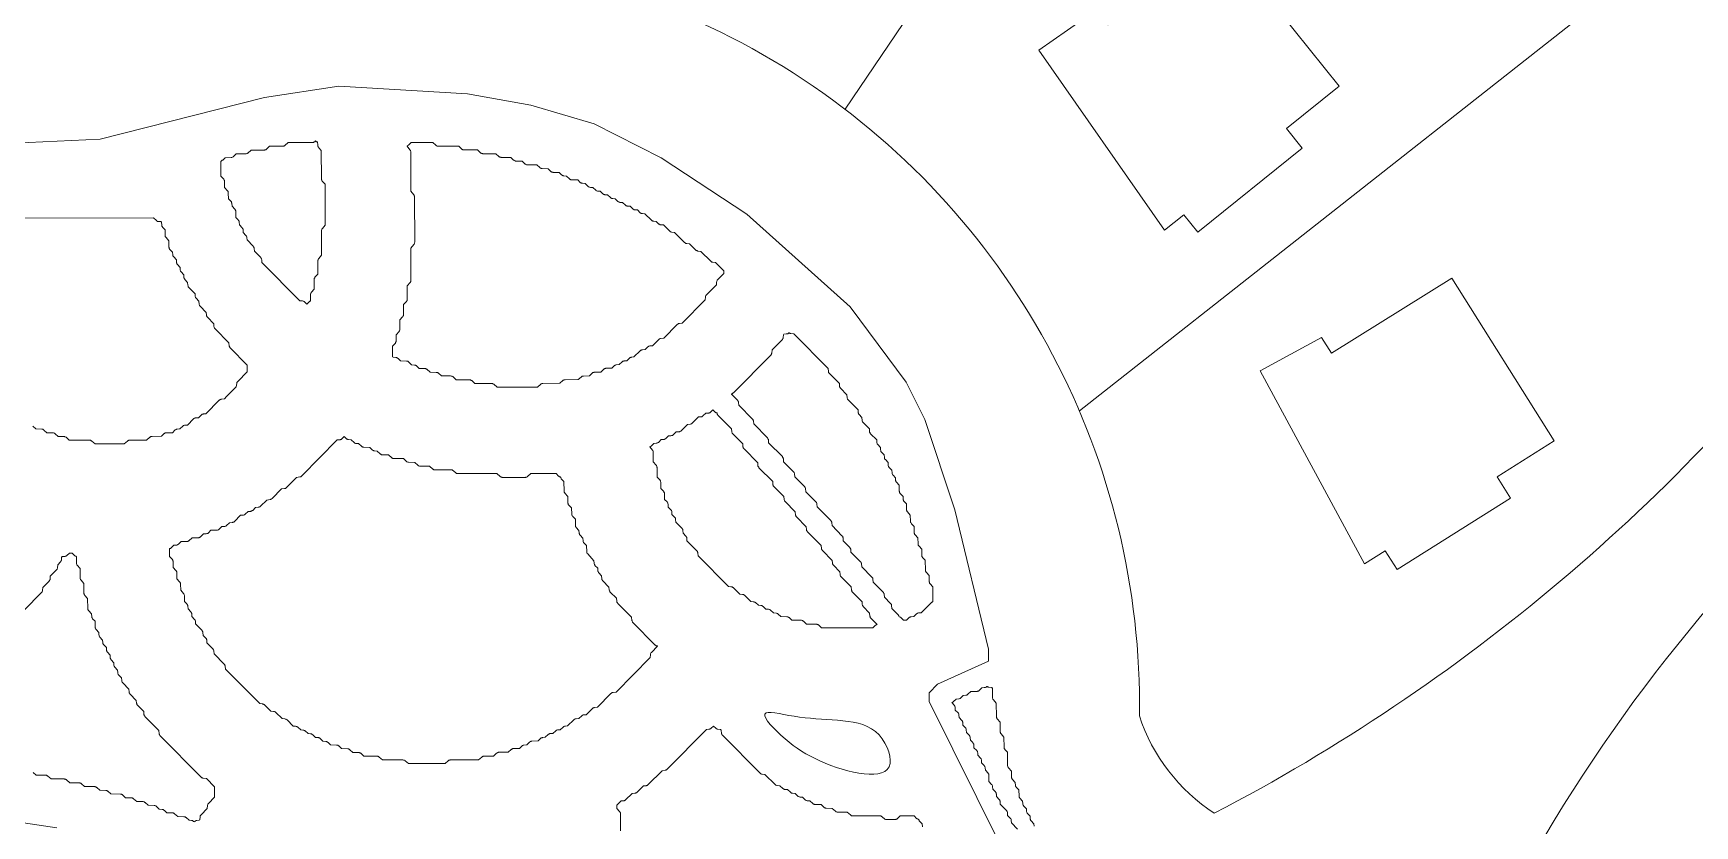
# Model space of a CAD drawing. Header units: inches. Extents: x 36 to 190, y -75 to 56.
# Drawn here: x 49.76 to 61.61, y -51.74 to -46.09 of the extents above; entities that cross this region are included whole.
import ezdxf

# ---------------------------------------------------------------- set-up
doc = ezdxf.new("R2010")
doc.units = ezdxf.units.IN
for name, color, linetype, lineweight in [('01_ORIGINAL_CAD', 7, 'Continuous', 20), ('02_APPROVED_PDF_OUTLINES', 7, 'Continuous', 15), ('04_APPROVED_PERIMETER', 7, 'Continuous', 15)]:
    doc.layers.add(name, color=color, linetype=linetype, lineweight=lineweight)

# ---------------------------------------------------------------- blocks, each defined once
blk = doc.blocks.new('07_SCALES')
at = {"layer": '01_ORIGINAL_CAD'}
for points in [[(55.552, 45.371), (58.647, 49.945)], [(62.206, 47.145), (57.223, 43.22)]]:
    blk.add_lwpolyline(points, dxfattribs=at)
for points in [[(57.426, 45.973), (58.218, 46.601), (59.075, 45.534), (58.699, 45.232), (58.811, 45.092), (58.066, 44.493), (57.966, 44.618), (57.83, 44.508), (56.934, 45.791), (57.343, 46.076)], [(59.019, 43.63), (59.878, 44.165), (60.608, 43.006), (60.2, 42.749), (60.296, 42.598), (59.487, 42.088), (59.402, 42.222), (59.254, 42.129), (58.511, 43.505), (58.949, 43.742)]]:
    blk.add_lwpolyline(points, close=True, dxfattribs=at)
for points in [[(50.14, 46.014, -0.546754), (57.65, 41.045, 0.171391), (58.184, 40.351, 0.171391)], [(60.29, 39.74, -0.089338), (62.813, 42.944, -0.322066), (66.051, 42.944, -0.030946), (69.111, 38.833, -0.044664), (70.78, 33.554, -0.301674), (68.967, 31.144, -0.082145), (65.591, 31.078)]]:
    blk.add_lwpolyline(points, format="xyb", dxfattribs=at)
blk.add_arc((51.961, 52.291), 13.465, 297.5281, 322.8549, dxfattribs=at)
at = {"layer": '02_APPROVED_PDF_OUTLINES'}
for points in [[(51.102, 45.001), (51.103, 45.001), (51.107, 45.002), (51.109, 45.004), (51.112, 45.006), (51.115, 45.008), (51.132, 45.025), (51.175, 45.026), (51.178, 45.026), (51.181, 45.027), (51.184, 45.028), (51.186, 45.029), (51.189, 45.031), (51.191, 45.033), (51.211, 45.052), (51.277, 45.052), (51.28, 45.052), (51.283, 45.053), (51.286, 45.054), (51.289, 45.055), (51.292, 45.057), (51.294, 45.058), (51.317, 45.079), (51.41, 45.079), (51.413, 45.079), (51.416, 45.08), (51.419, 45.081), (51.422, 45.082), (51.424, 45.083), (51.427, 45.085), (51.449, 45.106), (51.543, 45.106), (51.546, 45.106), (51.549, 45.107), (51.552, 45.108), (51.554, 45.109), (51.557, 45.11), (51.559, 45.112), (51.582, 45.133), (51.755, 45.133), (51.758, 45.133), (51.762, 45.134), (51.765, 45.135), (51.768, 45.137), (51.771, 45.139), (51.777, 45.144), (51.779, 45.143), (51.781, 45.141), (51.784, 45.139), (51.787, 45.138), (51.789, 45.138), (51.792, 45.137), (51.793, 45.113), (51.793, 45.11), (51.794, 45.107), (51.795, 45.104), (51.796, 45.101), (51.798, 45.099), (51.8, 45.096), (51.818, 45.076), (51.819, 44.874), (51.819, 44.871), (51.82, 44.867), (51.821, 44.864), (51.823, 44.861), (51.825, 44.858), (51.845, 44.835), (51.846, 44.544), (51.826, 44.521), (51.824, 44.518), (51.822, 44.515), (51.821, 44.512), (51.82, 44.508), (51.82, 44.505), (51.82, 44.329), (51.8, 44.306), (51.798, 44.303), (51.796, 44.3), (51.795, 44.297), (51.794, 44.293), (51.794, 44.29), (51.793, 44.195), (51.773, 44.172), (51.771, 44.169), (51.77, 44.166), (51.768, 44.163), (51.768, 44.159), (51.767, 44.156), (51.767, 44.088), (51.747, 44.065), (51.745, 44.062), (51.743, 44.059), (51.742, 44.055), (51.741, 44.052), (51.741, 44.048), (51.741, 44.002), (51.74, 44.002), (51.737, 44.001), (51.734, 43.999), (51.731, 43.997), (51.714, 43.981), (51.698, 43.997), (51.695, 43.999), (51.692, 44.001), (51.688, 44.002), (51.685, 44.003), (51.681, 44.004), (51.665, 44.004), (51.395, 44.277), (51.393, 44.297), (51.392, 44.301), (51.391, 44.304), (51.39, 44.307), (51.388, 44.31), (51.386, 44.312), (51.341, 44.358), (51.34, 44.378), (51.339, 44.381), (51.338, 44.384), (51.337, 44.387), (51.335, 44.39), (51.333, 44.393), (51.289, 44.438), (51.288, 44.454), (51.287, 44.458), (51.287, 44.461), (51.285, 44.465), (51.283, 44.468), (51.281, 44.47), (51.262, 44.491), (51.261, 44.508), (51.261, 44.512), (51.26, 44.515), (51.259, 44.518), (51.257, 44.521), (51.254, 44.524), (51.235, 44.545), (51.233, 44.565), (51.233, 44.569), (51.232, 44.572), (51.23, 44.575), (51.228, 44.578), (51.226, 44.581), (51.209, 44.598), (51.208, 44.642), (51.208, 44.645), (51.207, 44.648), (51.206, 44.651), (51.205, 44.653), (51.203, 44.656), (51.201, 44.658), (51.182, 44.679), (51.18, 44.7), (51.179, 44.703), (51.178, 44.706), (51.177, 44.709), (51.175, 44.712), (51.173, 44.715), (51.156, 44.732), (51.155, 44.773), (51.155, 44.776), (51.154, 44.78), (51.153, 44.783), (51.151, 44.786), (51.149, 44.789), (51.129, 44.812), (51.128, 44.856), (51.128, 44.859), (51.127, 44.862), (51.126, 44.865), (51.125, 44.868), (51.123, 44.871), (51.121, 44.873), (51.102, 44.893)], [(52.429, 45.109), (52.43, 45.11), (52.434, 45.111), (52.436, 45.112), (52.439, 45.114), (52.442, 45.116), (52.459, 45.133), (52.612, 45.133), (52.635, 45.113), (52.637, 45.111), (52.64, 45.11), (52.643, 45.108), (52.646, 45.108), (52.649, 45.107), (52.652, 45.107), (52.798, 45.107), (52.817, 45.088), (52.82, 45.086), (52.822, 45.084), (52.825, 45.083), (52.828, 45.082), (52.831, 45.081), (52.834, 45.081), (52.931, 45.08), (52.954, 45.06), (52.956, 45.058), (52.959, 45.056), (52.961, 45.055), (52.964, 45.054), (52.967, 45.054), (52.97, 45.053), (53.063, 45.053), (53.083, 45.034), (53.085, 45.032), (53.088, 45.031), (53.091, 45.029), (53.094, 45.028), (53.097, 45.028), (53.1, 45.027), (53.169, 45.027), (53.189, 45.008), (53.192, 45.006), (53.194, 45.004), (53.197, 45.003), (53.2, 45.002), (53.203, 45.001), (53.206, 45.001), (53.249, 45), (53.272, 44.979), (53.275, 44.978), (53.277, 44.976), (53.28, 44.975), (53.283, 44.974), (53.286, 44.973), (53.289, 44.973), (53.355, 44.973), (53.375, 44.954), (53.377, 44.952), (53.38, 44.95), (53.383, 44.949), (53.386, 44.948), (53.389, 44.947), (53.392, 44.947), (53.435, 44.946), (53.455, 44.927), (53.457, 44.925), (53.46, 44.924), (53.462, 44.922), (53.465, 44.921), (53.468, 44.921), (53.471, 44.92), (53.514, 44.919), (53.531, 44.902), (53.534, 44.9), (53.537, 44.898), (53.54, 44.897), (53.543, 44.896), (53.547, 44.895), (53.567, 44.893), (53.588, 44.874), (53.59, 44.872), (53.593, 44.87), (53.595, 44.869), (53.598, 44.868), (53.601, 44.867), (53.604, 44.867), (53.647, 44.866), (53.664, 44.849), (53.667, 44.846), (53.67, 44.845), (53.673, 44.843), (53.676, 44.842), (53.68, 44.842), (53.7, 44.84), (53.72, 44.82), (53.723, 44.818), (53.726, 44.816), (53.73, 44.815), (53.733, 44.814), (53.737, 44.813), (53.753, 44.813), (53.774, 44.793), (53.776, 44.791), (53.779, 44.789), (53.783, 44.788), (53.786, 44.787), (53.79, 44.786), (53.806, 44.786), (53.824, 44.768), (53.826, 44.766), (53.829, 44.764), (53.832, 44.763), (53.836, 44.762), (53.839, 44.761), (53.859, 44.759), (53.88, 44.74), (53.883, 44.737), (53.886, 44.736), (53.889, 44.734), (53.892, 44.733), (53.896, 44.733), (53.913, 44.732), (53.933, 44.713), (53.936, 44.711), (53.939, 44.709), (53.942, 44.707), (53.946, 44.706), (53.949, 44.706), (53.966, 44.705), (53.986, 44.686), (53.989, 44.684), (53.992, 44.682), (53.995, 44.681), (53.999, 44.68), (54.002, 44.679), (54.019, 44.679), (54.039, 44.659), (54.042, 44.657), (54.045, 44.655), (54.048, 44.654), (54.052, 44.653), (54.055, 44.652), (54.072, 44.652), (54.092, 44.632), (54.095, 44.63), (54.098, 44.628), (54.102, 44.627), (54.105, 44.626), (54.109, 44.626), (54.125, 44.625), (54.172, 44.579), (54.174, 44.577), (54.177, 44.575), (54.179, 44.574), (54.182, 44.573), (54.185, 44.572), (54.188, 44.572), (54.205, 44.571), (54.225, 44.552), (54.228, 44.55), (54.231, 44.548), (54.234, 44.547), (54.238, 44.546), (54.241, 44.545), (54.258, 44.545), (54.302, 44.5), (54.305, 44.498), (54.307, 44.496), (54.311, 44.495), (54.314, 44.494), (54.317, 44.493), (54.337, 44.491), (54.408, 44.42), (54.411, 44.418), (54.414, 44.416), (54.417, 44.414), (54.42, 44.413), (54.424, 44.413), (54.443, 44.411), (54.488, 44.366), (54.491, 44.364), (54.494, 44.362), (54.497, 44.361), (54.5, 44.36), (54.503, 44.359), (54.523, 44.357), (54.594, 44.286), (54.597, 44.284), (54.6, 44.282), (54.603, 44.28), (54.606, 44.279), (54.61, 44.279), (54.629, 44.277), (54.687, 44.219), (54.687, 44.198), (54.643, 44.154), (54.641, 44.151), (54.639, 44.148), (54.638, 44.145), (54.637, 44.142), (54.636, 44.138), (54.635, 44.118), (54.564, 44.046), (54.562, 44.044), (54.56, 44.041), (54.558, 44.038), (54.557, 44.034), (54.557, 44.031), (54.555, 44.011), (54.391, 43.845), (54.372, 43.843), (54.368, 43.843), (54.365, 43.842), (54.362, 43.84), (54.359, 43.838), (54.356, 43.836), (54.259, 43.737), (54.239, 43.736), (54.236, 43.735), (54.232, 43.734), (54.229, 43.733), (54.226, 43.731), (54.224, 43.728), (54.18, 43.684), (54.163, 43.683), (54.16, 43.683), (54.156, 43.682), (54.153, 43.681), (54.15, 43.679), (54.147, 43.677), (54.127, 43.657), (54.107, 43.655), (54.103, 43.654), (54.1, 43.653), (54.097, 43.652), (54.094, 43.65), (54.091, 43.648), (54.047, 43.604), (54.031, 43.603), (54.027, 43.602), (54.024, 43.601), (54.021, 43.6), (54.018, 43.598), (54.015, 43.596), (53.995, 43.577), (53.978, 43.576), (53.974, 43.575), (53.971, 43.575), (53.968, 43.573), (53.965, 43.571), (53.962, 43.569), (53.941, 43.549), (53.921, 43.548), (53.918, 43.547), (53.914, 43.546), (53.911, 43.544), (53.908, 43.543), (53.906, 43.54), (53.889, 43.523), (53.849, 43.523), (53.846, 43.523), (53.843, 43.522), (53.84, 43.521), (53.837, 43.52), (53.835, 43.519), (53.833, 43.517), (53.81, 43.496), (53.766, 43.495), (53.763, 43.495), (53.76, 43.494), (53.757, 43.493), (53.754, 43.492), (53.752, 43.49), (53.75, 43.488), (53.73, 43.469), (53.687, 43.468), (53.684, 43.468), (53.681, 43.467), (53.678, 43.466), (53.675, 43.465), (53.672, 43.463), (53.67, 43.461), (53.65, 43.443), (53.557, 43.442), (53.554, 43.442), (53.551, 43.442), (53.548, 43.441), (53.546, 43.439), (53.543, 43.438), (53.541, 43.436), (53.518, 43.416), (53.398, 43.415), (53.395, 43.415), (53.392, 43.415), (53.389, 43.414), (53.386, 43.412), (53.384, 43.411), (53.382, 43.409), (53.359, 43.389), (53.072, 43.389), (53.049, 43.409), (53.047, 43.411), (53.044, 43.412), (53.041, 43.413), (53.038, 43.414), (53.035, 43.415), (53.032, 43.415), (52.913, 43.415), (52.89, 43.435), (52.887, 43.437), (52.885, 43.439), (52.882, 43.44), (52.879, 43.441), (52.876, 43.442), (52.873, 43.442), (52.78, 43.442), (52.757, 43.462), (52.755, 43.464), (52.752, 43.466), (52.749, 43.467), (52.746, 43.468), (52.743, 43.468), (52.74, 43.469), (52.674, 43.469), (52.654, 43.488), (52.652, 43.49), (52.649, 43.491), (52.646, 43.493), (52.644, 43.494), (52.641, 43.494), (52.637, 43.494), (52.594, 43.495), (52.571, 43.516), (52.569, 43.518), (52.566, 43.519), (52.563, 43.52), (52.56, 43.521), (52.558, 43.522), (52.555, 43.522), (52.515, 43.522), (52.498, 43.539), (52.495, 43.542), (52.492, 43.543), (52.489, 43.545), (52.486, 43.546), (52.482, 43.546), (52.462, 43.548), (52.442, 43.568), (52.439, 43.57), (52.437, 43.572), (52.434, 43.573), (52.431, 43.574), (52.428, 43.575), (52.425, 43.575), (52.382, 43.576), (52.365, 43.593), (52.362, 43.595), (52.359, 43.597), (52.356, 43.598), (52.353, 43.6), (52.35, 43.6), (52.33, 43.602), (52.326, 43.606), (52.326, 43.681), (52.344, 43.701), (52.346, 43.703), (52.348, 43.706), (52.349, 43.709), (52.35, 43.712), (52.351, 43.715), (52.351, 43.718), (52.352, 43.762), (52.372, 43.785), (52.374, 43.788), (52.376, 43.791), (52.377, 43.794), (52.378, 43.798), (52.378, 43.801), (52.378, 43.869), (52.397, 43.889), (52.399, 43.891), (52.401, 43.894), (52.402, 43.897), (52.403, 43.9), (52.404, 43.903), (52.404, 43.906), (52.405, 43.977), (52.425, 44), (52.427, 44.003), (52.429, 44.006), (52.43, 44.009), (52.431, 44.013), (52.431, 44.016), (52.431, 44.111), (52.451, 44.134), (52.453, 44.137), (52.455, 44.14), (52.456, 44.143), (52.457, 44.147), (52.457, 44.15), (52.457, 44.38), (52.478, 44.406), (52.48, 44.409), (52.482, 44.412), (52.483, 44.415), (52.483, 44.418), (52.484, 44.422), (52.483, 44.744), (52.483, 44.747), (52.482, 44.75), (52.481, 44.754), (52.479, 44.757), (52.477, 44.759), (52.456, 44.786), (52.456, 45.066), (52.456, 45.069), (52.455, 45.073), (52.454, 45.076), (52.452, 45.079), (52.45, 45.082), (52.429, 45.108)], [(55.152, 43.777), (55.153, 43.776), (55.155, 43.774), (55.158, 43.773), (55.161, 43.772), (55.165, 43.771), (55.187, 43.768), (55.432, 43.521), (55.434, 43.501), (55.434, 43.497), (55.435, 43.494), (55.437, 43.491), (55.439, 43.488), (55.441, 43.486), (55.512, 43.414), (55.512, 43.397), (55.513, 43.394), (55.513, 43.391), (55.514, 43.388), (55.516, 43.386), (55.517, 43.383), (55.519, 43.381), (55.565, 43.333), (55.567, 43.313), (55.568, 43.31), (55.569, 43.306), (55.57, 43.303), (55.572, 43.3), (55.574, 43.298), (55.645, 43.226), (55.645, 43.209), (55.646, 43.206), (55.647, 43.203), (55.648, 43.199), (55.65, 43.196), (55.652, 43.193), (55.672, 43.173), (55.673, 43.152), (55.674, 43.149), (55.675, 43.145), (55.676, 43.142), (55.678, 43.139), (55.681, 43.137), (55.725, 43.092), (55.727, 43.072), (55.727, 43.068), (55.728, 43.065), (55.73, 43.062), (55.732, 43.059), (55.734, 43.056), (55.778, 43.012), (55.779, 42.995), (55.779, 42.991), (55.78, 42.988), (55.781, 42.985), (55.783, 42.982), (55.785, 42.979), (55.804, 42.958), (55.805, 42.941), (55.806, 42.938), (55.806, 42.934), (55.808, 42.931), (55.81, 42.928), (55.812, 42.925), (55.831, 42.905), (55.832, 42.888), (55.832, 42.884), (55.833, 42.881), (55.834, 42.877), (55.836, 42.874), (55.839, 42.872), (55.858, 42.851), (55.858, 42.834), (55.859, 42.83), (55.86, 42.827), (55.861, 42.824), (55.863, 42.821), (55.865, 42.818), (55.885, 42.797), (55.887, 42.777), (55.887, 42.773), (55.888, 42.77), (55.889, 42.767), (55.891, 42.764), (55.894, 42.761), (55.911, 42.743), (55.912, 42.727), (55.912, 42.723), (55.913, 42.72), (55.914, 42.716), (55.916, 42.713), (55.918, 42.711), (55.937, 42.69), (55.938, 42.647), (55.939, 42.644), (55.939, 42.641), (55.94, 42.638), (55.942, 42.635), (55.943, 42.632), (55.945, 42.63), (55.965, 42.609), (55.967, 42.589), (55.967, 42.585), (55.968, 42.582), (55.969, 42.579), (55.971, 42.576), (55.974, 42.573), (55.991, 42.556), (55.991, 42.516), (55.991, 42.512), (55.992, 42.509), (55.993, 42.505), (55.995, 42.502), (55.997, 42.499), (56.017, 42.476), (56.018, 42.432), (56.019, 42.429), (56.019, 42.426), (56.02, 42.423), (56.022, 42.42), (56.023, 42.418), (56.025, 42.415), (56.044, 42.395), (56.045, 42.351), (56.045, 42.348), (56.046, 42.345), (56.047, 42.343), (56.048, 42.34), (56.05, 42.337), (56.052, 42.335), (56.071, 42.315), (56.072, 42.271), (56.072, 42.268), (56.073, 42.265), (56.074, 42.262), (56.075, 42.259), (56.077, 42.257), (56.079, 42.254), (56.098, 42.234), (56.099, 42.19), (56.099, 42.187), (56.099, 42.184), (56.1, 42.182), (56.102, 42.179), (56.103, 42.176), (56.105, 42.174), (56.124, 42.154), (56.125, 42.083), (56.126, 42.08), (56.126, 42.077), (56.127, 42.074), (56.128, 42.072), (56.13, 42.069), (56.132, 42.067), (56.151, 42.046), (56.152, 42.003), (56.152, 42), (56.153, 41.997), (56.154, 41.994), (56.155, 41.991), (56.157, 41.988), (56.159, 41.986), (56.177, 41.966), (56.178, 41.858), (56.176, 41.858), (56.173, 41.856), (56.17, 41.855), (56.168, 41.853), (56.165, 41.851), (56.095, 41.78), (56.078, 41.779), (56.075, 41.779), (56.071, 41.778), (56.068, 41.776), (56.065, 41.775), (56.062, 41.772), (56.042, 41.753), (56.022, 41.751), (56.018, 41.75), (56.015, 41.749), (56.012, 41.748), (56.009, 41.746), (56.006, 41.744), (55.989, 41.727), (55.969, 41.727), (55.952, 41.744), (55.949, 41.746), (55.947, 41.748), (55.944, 41.749), (55.941, 41.75), (55.938, 41.751), (55.937, 41.751), (55.937, 41.752), (55.936, 41.755), (55.935, 41.758), (55.934, 41.761), (55.932, 41.764), (55.93, 41.766), (55.885, 41.811), (55.884, 41.831), (55.883, 41.835), (55.882, 41.838), (55.881, 41.841), (55.879, 41.844), (55.876, 41.847), (55.832, 41.892), (55.83, 41.912), (55.83, 41.915), (55.829, 41.918), (55.827, 41.922), (55.825, 41.924), (55.823, 41.927), (55.752, 41.999), (55.75, 42.019), (55.75, 42.022), (55.749, 42.026), (55.747, 42.029), (55.746, 42.032), (55.743, 42.034), (55.672, 42.107), (55.669, 42.13), (55.668, 42.133), (55.667, 42.136), (55.666, 42.139), (55.664, 42.142), (55.662, 42.144), (55.593, 42.213), (55.592, 42.23), (55.592, 42.233), (55.591, 42.236), (55.59, 42.239), (55.589, 42.241), (55.587, 42.244), (55.585, 42.246), (55.539, 42.294), (55.538, 42.314), (55.537, 42.317), (55.536, 42.321), (55.535, 42.324), (55.533, 42.327), (55.53, 42.329), (55.459, 42.401), (55.458, 42.421), (55.457, 42.425), (55.456, 42.428), (55.455, 42.431), (55.453, 42.434), (55.451, 42.437), (55.353, 42.536), (55.351, 42.555), (55.351, 42.559), (55.35, 42.562), (55.348, 42.565), (55.346, 42.568), (55.344, 42.571), (55.273, 42.643), (55.269, 42.666), (55.269, 42.669), (55.268, 42.673), (55.266, 42.675), (55.265, 42.678), (55.262, 42.68), (55.193, 42.75), (55.192, 42.77), (55.191, 42.774), (55.19, 42.777), (55.189, 42.78), (55.187, 42.783), (55.185, 42.785), (55.114, 42.857), (55.112, 42.877), (55.111, 42.881), (55.11, 42.884), (55.109, 42.887), (55.107, 42.89), (55.105, 42.893), (55.007, 42.992), (55.005, 43.012), (55.005, 43.015), (55.004, 43.018), (55.002, 43.021), (55, 43.024), (54.998, 43.027), (54.901, 43.126), (54.899, 43.146), (54.898, 43.149), (54.897, 43.152), (54.896, 43.155), (54.894, 43.158), (54.892, 43.161), (54.794, 43.26), (54.792, 43.28), (54.792, 43.283), (54.791, 43.286), (54.789, 43.29), (54.788, 43.292), (54.785, 43.295), (54.742, 43.339), (54.742, 43.341), (54.744, 43.342), (54.747, 43.342), (54.75, 43.343), (54.752, 43.345), (54.755, 43.347), (54.757, 43.349), (55.022, 43.617), (55.024, 43.62), (55.026, 43.622), (55.027, 43.625), (55.028, 43.628), (55.029, 43.631), (55.032, 43.654), (55.103, 43.727), (55.105, 43.729), (55.107, 43.732), (55.109, 43.736), (55.11, 43.739), (55.11, 43.742), (55.112, 43.762), (55.116, 43.767), (55.133, 43.768), (55.136, 43.768), (55.14, 43.769), (55.143, 43.77), (55.146, 43.772), (55.149, 43.774)], [(54.159, 42.964), (54.16, 42.964), (54.163, 42.965), (54.166, 42.966), (54.169, 42.968), (54.171, 42.97), (54.189, 42.988), (54.209, 42.99), (54.212, 42.991), (54.215, 42.992), (54.219, 42.993), (54.222, 42.995), (54.224, 42.997), (54.242, 43.015), (54.258, 43.015), (54.262, 43.016), (54.265, 43.017), (54.268, 43.018), (54.271, 43.02), (54.274, 43.022), (54.294, 43.041), (54.311, 43.042), (54.315, 43.043), (54.318, 43.044), (54.321, 43.045), (54.324, 43.047), (54.327, 43.049), (54.348, 43.069), (54.368, 43.071), (54.371, 43.071), (54.375, 43.072), (54.378, 43.074), (54.381, 43.076), (54.383, 43.078), (54.428, 43.123), (54.447, 43.124), (54.451, 43.125), (54.454, 43.126), (54.457, 43.127), (54.46, 43.129), (54.463, 43.132), (54.507, 43.176), (54.523, 43.177), (54.527, 43.177), (54.53, 43.178), (54.534, 43.179), (54.537, 43.181), (54.539, 43.183), (54.56, 43.203), (54.576, 43.203), (54.58, 43.204), (54.583, 43.205), (54.587, 43.206), (54.59, 43.208), (54.592, 43.21), (54.609, 43.226), (54.623, 43.212), (54.625, 43.21), (54.628, 43.208), (54.631, 43.207), (54.634, 43.206), (54.637, 43.205), (54.639, 43.205), (54.64, 43.2), (54.641, 43.197), (54.643, 43.193), (54.645, 43.19), (54.647, 43.187), (54.743, 43.091), (54.745, 43.071), (54.745, 43.068), (54.746, 43.064), (54.748, 43.061), (54.749, 43.058), (54.752, 43.056), (54.823, 42.984), (54.824, 42.964), (54.825, 42.96), (54.826, 42.957), (54.827, 42.954), (54.829, 42.951), (54.832, 42.948), (54.929, 42.849), (54.931, 42.829), (54.931, 42.826), (54.932, 42.823), (54.934, 42.82), (54.936, 42.817), (54.938, 42.814), (55.036, 42.715), (55.037, 42.695), (55.038, 42.692), (55.039, 42.689), (55.04, 42.686), (55.042, 42.683), (55.044, 42.68), (55.115, 42.608), (55.117, 42.588), (55.118, 42.585), (55.119, 42.581), (55.12, 42.578), (55.122, 42.575), (55.124, 42.573), (55.196, 42.5), (55.199, 42.477), (55.2, 42.474), (55.201, 42.471), (55.202, 42.468), (55.204, 42.466), (55.206, 42.463), (55.275, 42.393), (55.277, 42.373), (55.277, 42.37), (55.278, 42.367), (55.28, 42.364), (55.282, 42.361), (55.284, 42.358), (55.381, 42.259), (55.383, 42.239), (55.384, 42.236), (55.385, 42.233), (55.386, 42.23), (55.388, 42.227), (55.39, 42.224), (55.461, 42.152), (55.462, 42.136), (55.462, 42.133), (55.463, 42.13), (55.464, 42.127), (55.465, 42.124), (55.467, 42.122), (55.469, 42.119), (55.515, 42.072), (55.516, 42.052), (55.517, 42.048), (55.518, 42.045), (55.519, 42.042), (55.521, 42.039), (55.523, 42.036), (55.595, 41.964), (55.598, 41.941), (55.599, 41.938), (55.6, 41.935), (55.601, 41.932), (55.603, 41.929), (55.605, 41.927), (55.674, 41.857), (55.675, 41.841), (55.675, 41.838), (55.676, 41.835), (55.677, 41.832), (55.678, 41.829), (55.68, 41.827), (55.682, 41.824), (55.727, 41.777), (55.729, 41.756), (55.73, 41.753), (55.731, 41.75), (55.732, 41.747), (55.734, 41.744), (55.736, 41.741), (55.78, 41.697), (55.78, 41.696), (55.779, 41.696), (55.775, 41.695), (55.773, 41.694), (55.77, 41.692), (55.767, 41.69), (55.75, 41.673), (55.384, 41.672), (55.362, 41.693), (55.359, 41.695), (55.357, 41.696), (55.354, 41.697), (55.351, 41.698), (55.348, 41.699), (55.345, 41.699), (55.278, 41.699), (55.255, 41.719), (55.253, 41.721), (55.25, 41.723), (55.248, 41.724), (55.245, 41.725), (55.242, 41.726), (55.239, 41.726), (55.172, 41.726), (55.153, 41.745), (55.15, 41.747), (55.148, 41.748), (55.145, 41.75), (55.142, 41.751), (55.139, 41.751), (55.136, 41.752), (55.093, 41.753), (55.076, 41.77), (55.073, 41.772), (55.07, 41.774), (55.067, 41.775), (55.064, 41.776), (55.061, 41.777), (55.041, 41.779), (55.02, 41.798), (55.017, 41.801), (55.014, 41.803), (55.011, 41.804), (55.007, 41.805), (55.004, 41.805), (54.987, 41.806), (54.967, 41.825), (54.964, 41.827), (54.961, 41.829), (54.958, 41.831), (54.954, 41.832), (54.951, 41.832), (54.934, 41.833), (54.914, 41.852), (54.911, 41.854), (54.908, 41.856), (54.904, 41.858), (54.901, 41.858), (54.897, 41.859), (54.881, 41.86), (54.837, 41.904), (54.834, 41.906), (54.831, 41.908), (54.828, 41.909), (54.825, 41.91), (54.821, 41.911), (54.802, 41.913), (54.754, 41.959), (54.752, 41.961), (54.75, 41.963), (54.747, 41.964), (54.744, 41.965), (54.741, 41.966), (54.738, 41.966), (54.722, 41.967), (54.504, 42.186), (54.503, 42.206), (54.502, 42.209), (54.501, 42.213), (54.5, 42.216), (54.498, 42.219), (54.495, 42.221), (54.425, 42.293), (54.424, 42.31), (54.424, 42.313), (54.423, 42.317), (54.421, 42.32), (54.42, 42.323), (54.417, 42.326), (54.398, 42.347), (54.396, 42.367), (54.396, 42.37), (54.395, 42.374), (54.393, 42.377), (54.391, 42.38), (54.389, 42.382), (54.345, 42.427), (54.344, 42.444), (54.344, 42.447), (54.343, 42.451), (54.342, 42.454), (54.34, 42.457), (54.338, 42.46), (54.318, 42.48), (54.318, 42.497), (54.317, 42.501), (54.316, 42.504), (54.315, 42.508), (54.313, 42.511), (54.311, 42.513), (54.291, 42.534), (54.29, 42.555), (54.289, 42.558), (54.288, 42.561), (54.287, 42.564), (54.285, 42.567), (54.283, 42.57), (54.265, 42.587), (54.265, 42.628), (54.265, 42.631), (54.264, 42.635), (54.263, 42.638), (54.261, 42.641), (54.259, 42.644), (54.239, 42.667), (54.238, 42.712), (54.237, 42.715), (54.237, 42.717), (54.236, 42.72), (54.234, 42.723), (54.233, 42.726), (54.231, 42.728), (54.212, 42.748), (54.212, 42.816), (54.211, 42.819), (54.211, 42.823), (54.209, 42.826), (54.208, 42.829), (54.205, 42.832), (54.185, 42.855), (54.185, 42.923), (54.185, 42.927), (54.184, 42.93), (54.183, 42.933), (54.181, 42.936), (54.179, 42.939), (54.159, 42.962)], [(50.736, 42.236), (50.737, 42.237), (50.74, 42.238), (50.743, 42.239), (50.746, 42.241), (50.748, 42.243), (50.766, 42.261), (50.786, 42.263), (50.789, 42.263), (50.793, 42.264), (50.796, 42.266), (50.799, 42.268), (50.801, 42.27), (50.818, 42.287), (50.858, 42.287), (50.861, 42.287), (50.864, 42.288), (50.867, 42.289), (50.87, 42.29), (50.872, 42.292), (50.874, 42.294), (50.897, 42.314), (50.941, 42.315), (50.944, 42.315), (50.947, 42.316), (50.95, 42.317), (50.953, 42.318), (50.955, 42.32), (50.957, 42.322), (50.978, 42.342), (50.998, 42.343), (51.002, 42.344), (51.005, 42.345), (51.008, 42.346), (51.011, 42.348), (51.014, 42.351), (51.031, 42.368), (51.073, 42.369), (51.076, 42.369), (51.079, 42.37), (51.082, 42.371), (51.085, 42.372), (51.088, 42.374), (51.09, 42.376), (51.11, 42.395), (51.127, 42.396), (51.131, 42.396), (51.134, 42.397), (51.137, 42.398), (51.14, 42.4), (51.143, 42.403), (51.164, 42.422), (51.184, 42.424), (51.187, 42.425), (51.191, 42.426), (51.194, 42.427), (51.197, 42.429), (51.199, 42.431), (51.243, 42.476), (51.26, 42.476), (51.263, 42.477), (51.267, 42.478), (51.27, 42.479), (51.273, 42.481), (51.276, 42.483), (51.296, 42.502), (51.313, 42.503), (51.316, 42.504), (51.32, 42.505), (51.323, 42.506), (51.326, 42.508), (51.329, 42.51), (51.349, 42.53), (51.369, 42.532), (51.373, 42.532), (51.376, 42.533), (51.379, 42.535), (51.382, 42.537), (51.385, 42.539), (51.43, 42.584), (51.453, 42.587), (51.456, 42.588), (51.459, 42.589), (51.462, 42.591), (51.464, 42.592), (51.467, 42.595), (51.535, 42.664), (51.555, 42.666), (51.558, 42.666), (51.562, 42.667), (51.565, 42.669), (51.568, 42.671), (51.57, 42.673), (51.642, 42.745), (51.665, 42.749), (51.668, 42.749), (51.671, 42.75), (51.674, 42.752), (51.676, 42.754), (51.679, 42.756), (51.932, 43.013), (51.949, 43.014), (51.952, 43.014), (51.956, 43.015), (51.959, 43.016), (51.962, 43.018), (51.965, 43.02), (51.981, 43.036), (51.995, 43.022), (51.998, 43.02), (52.001, 43.018), (52.004, 43.017), (52.007, 43.016), (52.011, 43.015), (52.031, 43.013), (52.052, 42.994), (52.054, 42.991), (52.057, 42.99), (52.061, 42.988), (52.064, 42.987), (52.068, 42.987), (52.084, 42.986), (52.105, 42.967), (52.107, 42.965), (52.11, 42.963), (52.112, 42.962), (52.115, 42.961), (52.118, 42.96), (52.121, 42.96), (52.164, 42.959), (52.181, 42.942), (52.184, 42.94), (52.187, 42.938), (52.19, 42.936), (52.193, 42.935), (52.197, 42.935), (52.217, 42.933), (52.238, 42.913), (52.24, 42.911), (52.242, 42.91), (52.245, 42.908), (52.248, 42.907), (52.251, 42.907), (52.254, 42.906), (52.298, 42.906), (52.321, 42.885), (52.323, 42.883), (52.326, 42.882), (52.328, 42.88), (52.331, 42.88), (52.334, 42.879), (52.337, 42.879), (52.404, 42.879), (52.423, 42.86), (52.426, 42.858), (52.428, 42.856), (52.431, 42.855), (52.434, 42.854), (52.437, 42.853), (52.44, 42.853), (52.484, 42.852), (52.507, 42.832), (52.509, 42.83), (52.512, 42.828), (52.514, 42.827), (52.517, 42.826), (52.52, 42.825), (52.523, 42.825), (52.59, 42.825), (52.613, 42.805), (52.615, 42.803), (52.618, 42.801), (52.621, 42.8), (52.623, 42.799), (52.626, 42.799), (52.629, 42.799), (52.75, 42.798), (52.776, 42.777), (52.779, 42.775), (52.782, 42.774), (52.785, 42.772), (52.788, 42.772), (52.792, 42.772), (53.069, 42.772), (53.094, 42.751), (53.097, 42.749), (53.1, 42.747), (53.104, 42.746), (53.107, 42.745), (53.11, 42.745), (53.273, 42.745), (53.276, 42.746), (53.279, 42.746), (53.281, 42.747), (53.284, 42.748), (53.287, 42.75), (53.289, 42.752), (53.312, 42.772), (53.376, 42.772), (53.492, 42.772), (53.509, 42.755), (53.511, 42.753), (53.514, 42.751), (53.517, 42.75), (53.52, 42.749), (53.523, 42.748), (53.524, 42.748), (53.524, 42.747), (53.525, 42.744), (53.526, 42.741), (53.527, 42.738), (53.529, 42.735), (53.531, 42.733), (53.548, 42.715), (53.549, 42.648), (53.549, 42.644), (53.55, 42.641), (53.551, 42.638), (53.553, 42.635), (53.555, 42.632), (53.575, 42.608), (53.576, 42.564), (53.576, 42.561), (53.577, 42.558), (53.578, 42.555), (53.579, 42.553), (53.581, 42.55), (53.583, 42.548), (53.602, 42.527), (53.603, 42.484), (53.603, 42.481), (53.604, 42.478), (53.605, 42.475), (53.606, 42.472), (53.608, 42.47), (53.61, 42.467), (53.629, 42.447), (53.63, 42.403), (53.63, 42.4), (53.63, 42.397), (53.631, 42.394), (53.633, 42.392), (53.634, 42.389), (53.636, 42.387), (53.655, 42.366), (53.656, 42.349), (53.657, 42.346), (53.658, 42.342), (53.659, 42.339), (53.661, 42.336), (53.663, 42.333), (53.682, 42.312), (53.684, 42.292), (53.685, 42.288), (53.686, 42.285), (53.687, 42.282), (53.689, 42.279), (53.691, 42.276), (53.709, 42.259), (53.71, 42.215), (53.71, 42.212), (53.71, 42.209), (53.711, 42.206), (53.713, 42.204), (53.715, 42.201), (53.717, 42.199), (53.762, 42.151), (53.763, 42.134), (53.763, 42.131), (53.764, 42.128), (53.765, 42.124), (53.767, 42.121), (53.769, 42.118), (53.789, 42.098), (53.789, 42.081), (53.79, 42.077), (53.791, 42.074), (53.792, 42.071), (53.794, 42.068), (53.796, 42.065), (53.816, 42.044), (53.818, 42.023), (53.818, 42.02), (53.819, 42.017), (53.821, 42.014), (53.822, 42.011), (53.825, 42.008), (53.869, 41.963), (53.871, 41.943), (53.871, 41.94), (53.872, 41.936), (53.874, 41.933), (53.876, 41.93), (53.878, 41.928), (53.922, 41.883), (53.924, 41.862), (53.925, 41.859), (53.926, 41.856), (53.927, 41.853), (53.929, 41.85), (53.931, 41.847), (54.029, 41.748), (54.032, 41.725), (54.033, 41.722), (54.034, 41.719), (54.036, 41.716), (54.037, 41.713), (54.039, 41.711), (54.199, 41.55), (54.201, 41.548), (54.204, 41.546), (54.206, 41.545), (54.209, 41.544), (54.212, 41.543), (54.214, 41.542), (54.214, 41.541), (54.171, 41.496), (54.168, 41.494), (54.167, 41.491), (54.165, 41.488), (54.164, 41.484), (54.164, 41.481), (54.162, 41.461), (53.919, 41.214), (53.899, 41.212), (53.896, 41.212), (53.892, 41.211), (53.889, 41.209), (53.886, 41.207), (53.883, 41.205), (53.786, 41.107), (53.766, 41.105), (53.763, 41.104), (53.76, 41.103), (53.757, 41.102), (53.754, 41.1), (53.751, 41.098), (53.707, 41.053), (53.691, 41.053), (53.687, 41.052), (53.684, 41.051), (53.68, 41.05), (53.677, 41.048), (53.675, 41.046), (53.654, 41.026), (53.634, 41.024), (53.63, 41.024), (53.627, 41.023), (53.624, 41.021), (53.621, 41.019), (53.618, 41.017), (53.574, 40.973), (53.558, 40.972), (53.555, 40.972), (53.551, 40.971), (53.548, 40.969), (53.545, 40.967), (53.542, 40.965), (53.522, 40.946), (53.505, 40.945), (53.502, 40.945), (53.498, 40.944), (53.495, 40.942), (53.492, 40.941), (53.489, 40.938), (53.469, 40.919), (53.452, 40.918), (53.448, 40.918), (53.445, 40.917), (53.442, 40.916), (53.439, 40.914), (53.436, 40.911), (53.415, 40.892), (53.395, 40.89), (53.392, 40.889), (53.389, 40.888), (53.385, 40.887), (53.382, 40.885), (53.38, 40.883), (53.363, 40.866), (53.32, 40.865), (53.317, 40.864), (53.314, 40.864), (53.311, 40.863), (53.308, 40.861), (53.306, 40.86), (53.303, 40.858), (53.283, 40.838), (53.263, 40.836), (53.259, 40.836), (53.256, 40.835), (53.253, 40.833), (53.25, 40.831), (53.247, 40.829), (53.23, 40.812), (53.187, 40.811), (53.184, 40.811), (53.181, 40.81), (53.178, 40.809), (53.176, 40.808), (53.173, 40.806), (53.171, 40.804), (53.151, 40.785), (53.085, 40.785), (53.082, 40.785), (53.079, 40.784), (53.076, 40.783), (53.073, 40.782), (53.07, 40.78), (53.068, 40.778), (53.045, 40.758), (52.978, 40.758), (52.975, 40.758), (52.972, 40.757), (52.97, 40.756), (52.967, 40.755), (52.964, 40.753), (52.962, 40.751), (52.939, 40.731), (52.74, 40.731), (52.737, 40.731), (52.734, 40.73), (52.731, 40.729), (52.728, 40.728), (52.725, 40.726), (52.723, 40.724), (52.7, 40.704), (52.44, 40.704), (52.417, 40.724), (52.415, 40.726), (52.412, 40.728), (52.409, 40.729), (52.406, 40.73), (52.404, 40.73), (52.4, 40.731), (52.254, 40.731), (52.231, 40.751), (52.229, 40.753), (52.226, 40.754), (52.224, 40.756), (52.221, 40.757), (52.218, 40.757), (52.215, 40.757), (52.122, 40.757), (52.102, 40.776), (52.1, 40.778), (52.097, 40.78), (52.094, 40.781), (52.091, 40.782), (52.088, 40.783), (52.085, 40.783), (52.042, 40.784), (52.022, 40.803), (52.02, 40.805), (52.017, 40.807), (52.014, 40.808), (52.012, 40.809), (52.009, 40.81), (52.006, 40.81), (51.963, 40.811), (51.942, 40.83), (51.94, 40.832), (51.938, 40.833), (51.935, 40.835), (51.932, 40.836), (51.929, 40.836), (51.926, 40.837), (51.883, 40.838), (51.866, 40.855), (51.863, 40.857), (51.86, 40.859), (51.857, 40.86), (51.854, 40.861), (51.85, 40.862), (51.83, 40.864), (51.81, 40.883), (51.807, 40.886), (51.804, 40.888), (51.801, 40.889), (51.797, 40.89), (51.794, 40.89), (51.777, 40.891), (51.757, 40.91), (51.754, 40.912), (51.751, 40.914), (51.747, 40.916), (51.744, 40.917), (51.74, 40.917), (51.724, 40.918), (51.703, 40.937), (51.701, 40.939), (51.698, 40.941), (51.694, 40.943), (51.691, 40.943), (51.687, 40.944), (51.671, 40.945), (51.65, 40.964), (51.647, 40.966), (51.644, 40.968), (51.641, 40.969), (51.638, 40.97), (51.634, 40.971), (51.618, 40.971), (51.574, 41.016), (51.571, 41.018), (51.568, 41.02), (51.565, 41.021), (51.562, 41.022), (51.558, 41.023), (51.539, 41.025), (51.494, 41.069), (51.491, 41.071), (51.488, 41.073), (51.485, 41.075), (51.482, 41.076), (51.478, 41.076), (51.459, 41.078), (51.414, 41.123), (51.412, 41.125), (51.409, 41.127), (51.405, 41.128), (51.402, 41.129), (51.399, 41.13), (51.379, 41.132), (51.135, 41.378), (51.133, 41.398), (51.132, 41.402), (51.131, 41.405), (51.13, 41.408), (51.128, 41.411), (51.126, 41.414), (51.055, 41.486), (51.053, 41.506), (51.053, 41.509), (51.052, 41.512), (51.05, 41.515), (51.048, 41.518), (51.046, 41.521), (51.002, 41.566), (51.001, 41.582), (51.001, 41.586), (51, 41.589), (50.999, 41.593), (50.997, 41.596), (50.995, 41.598), (50.975, 41.619), (50.973, 41.64), (50.973, 41.643), (50.972, 41.646), (50.97, 41.649), (50.968, 41.652), (50.966, 41.655), (50.922, 41.7), (50.921, 41.716), (50.921, 41.72), (50.92, 41.723), (50.919, 41.727), (50.917, 41.73), (50.915, 41.732), (50.896, 41.753), (50.895, 41.77), (50.894, 41.774), (50.893, 41.777), (50.892, 41.78), (50.89, 41.783), (50.888, 41.786), (50.868, 41.807), (50.867, 41.827), (50.866, 41.831), (50.865, 41.834), (50.864, 41.837), (50.862, 41.84), (50.86, 41.843), (50.843, 41.86), (50.842, 41.901), (50.842, 41.904), (50.841, 41.908), (50.84, 41.911), (50.838, 41.914), (50.836, 41.917), (50.816, 41.94), (50.815, 41.984), (50.814, 41.987), (50.814, 41.99), (50.813, 41.993), (50.812, 41.996), (50.81, 41.998), (50.808, 42.001), (50.789, 42.021), (50.788, 42.065), (50.788, 42.068), (50.787, 42.071), (50.786, 42.074), (50.785, 42.076), (50.783, 42.079), (50.781, 42.081), (50.762, 42.102), (50.761, 42.145), (50.761, 42.148), (50.76, 42.151), (50.759, 42.154), (50.758, 42.157), (50.757, 42.159), (50.755, 42.162), (50.736, 42.182)]]:
    blk.add_lwpolyline(points, close=True, dxfattribs=at)
for points in [[(49.221, 44.594), (50.622, 44.595), (50.642, 44.576), (50.644, 44.574), (50.648, 44.572), (50.651, 44.571), (50.654, 44.57), (50.658, 44.569), (50.674, 44.569), (50.679, 44.564), (50.68, 44.544), (50.681, 44.541), (50.682, 44.537), (50.683, 44.534), (50.685, 44.531), (50.687, 44.529), (50.705, 44.511), (50.705, 44.471), (50.705, 44.467), (50.706, 44.464), (50.707, 44.461), (50.709, 44.457), (50.711, 44.455), (50.731, 44.431), (50.732, 44.387), (50.733, 44.384), (50.733, 44.381), (50.734, 44.378), (50.736, 44.376), (50.737, 44.373), (50.739, 44.371), (50.758, 44.35), (50.759, 44.333), (50.759, 44.33), (50.76, 44.326), (50.762, 44.323), (50.764, 44.32), (50.766, 44.317), (50.785, 44.297), (50.786, 44.279), (50.786, 44.276), (50.787, 44.272), (50.788, 44.269), (50.79, 44.266), (50.792, 44.263), (50.812, 44.243), (50.812, 44.226), (50.813, 44.222), (50.814, 44.219), (50.815, 44.216), (50.817, 44.213), (50.819, 44.21), (50.838, 44.189), (50.839, 44.172), (50.839, 44.169), (50.84, 44.165), (50.842, 44.162), (50.844, 44.159), (50.846, 44.156), (50.865, 44.135), (50.867, 44.115), (50.868, 44.111), (50.869, 44.108), (50.87, 44.105), (50.872, 44.102), (50.874, 44.099), (50.918, 44.055), (50.919, 44.038), (50.919, 44.034), (50.92, 44.031), (50.922, 44.028), (50.923, 44.025), (50.926, 44.022), (50.945, 44.001), (50.947, 43.981), (50.948, 43.977), (50.949, 43.974), (50.95, 43.971), (50.952, 43.968), (50.954, 43.965), (50.998, 43.921), (50.999, 43.904), (50.999, 43.901), (51, 43.898), (51.001, 43.895), (51.002, 43.892), (51.004, 43.89), (51.006, 43.888), (51.052, 43.84), (51.053, 43.82), (51.054, 43.816), (51.055, 43.813), (51.056, 43.81), (51.058, 43.807), (51.061, 43.804), (51.159, 43.705), (51.162, 43.682), (51.163, 43.679), (51.164, 43.676), (51.165, 43.673), (51.167, 43.67), (51.169, 43.668), (51.29, 43.545), (51.29, 43.498), (51.222, 43.429), (51.22, 43.427), (51.219, 43.424), (51.217, 43.421), (51.216, 43.418), (51.216, 43.415), (51.212, 43.392), (51.143, 43.322), (51.127, 43.305), (51.104, 43.302), (51.101, 43.301), (51.098, 43.3), (51.095, 43.299), (51.092, 43.297), (51.09, 43.295), (50.995, 43.199), (50.979, 43.198), (50.976, 43.197), (50.972, 43.197), (50.969, 43.195), (50.966, 43.193), (50.963, 43.191), (50.942, 43.171), (50.922, 43.17), (50.919, 43.169), (50.916, 43.168), (50.912, 43.166), (50.909, 43.165), (50.907, 43.162), (50.863, 43.118), (50.846, 43.117), (50.843, 43.117), (50.839, 43.116), (50.836, 43.115), (50.833, 43.113), (50.83, 43.11), (50.81, 43.091), (50.79, 43.089), (50.786, 43.088), (50.783, 43.087), (50.78, 43.086), (50.777, 43.084), (50.774, 43.082), (50.757, 43.064), (50.714, 43.064), (50.711, 43.063), (50.708, 43.063), (50.705, 43.062), (50.703, 43.06), (50.7, 43.059), (50.698, 43.057), (50.678, 43.038), (50.612, 43.037), (50.609, 43.037), (50.606, 43.037), (50.603, 43.036), (50.6, 43.035), (50.597, 43.033), (50.595, 43.031), (50.572, 43.011), (50.452, 43.011), (50.449, 43.01), (50.446, 43.01), (50.444, 43.009), (50.441, 43.008), (50.438, 43.006), (50.436, 43.004), (50.413, 42.984), (50.206, 42.984), (50.183, 43.004), (50.181, 43.006), (50.178, 43.007), (50.175, 43.009), (50.172, 43.01), (50.169, 43.01), (50.166, 43.01), (50.02, 43.01), (50.001, 43.029), (49.998, 43.031), (49.996, 43.033), (49.993, 43.034), (49.99, 43.035), (49.987, 43.036), (49.984, 43.036), (49.941, 43.037), (49.921, 43.056), (49.919, 43.058), (49.916, 43.06), (49.913, 43.061), (49.91, 43.062), (49.907, 43.063), (49.904, 43.063), (49.861, 43.064), (49.841, 43.083), (49.839, 43.085), (49.836, 43.086), (49.834, 43.088), (49.831, 43.089), (49.828, 43.089), (49.825, 43.09), (49.782, 43.091), (49.762, 43.11)], [(49.7, 41.798), (49.824, 41.925), (49.826, 41.927), (49.828, 41.93), (49.83, 41.933), (49.831, 41.937), (49.831, 41.94), (49.833, 41.96), (49.877, 42.005), (49.879, 42.008), (49.881, 42.011), (49.883, 42.014), (49.884, 42.017), (49.884, 42.021), (49.886, 42.041), (49.93, 42.086), (49.932, 42.088), (49.934, 42.091), (49.936, 42.094), (49.937, 42.098), (49.937, 42.101), (49.939, 42.122), (49.958, 42.143), (49.961, 42.145), (49.962, 42.148), (49.964, 42.152), (49.965, 42.155), (49.965, 42.159), (49.966, 42.175), (49.97, 42.18), (49.99, 42.182), (49.993, 42.182), (49.996, 42.183), (50, 42.185), (50.003, 42.187), (50.005, 42.189), (50.022, 42.206), (50.042, 42.206), (50.059, 42.189), (50.062, 42.187), (50.064, 42.185), (50.067, 42.183), (50.071, 42.182), (50.072, 42.182), (50.072, 42.135), (50.073, 42.132), (50.073, 42.128), (50.075, 42.125), (50.076, 42.122), (50.078, 42.119), (50.099, 42.096), (50.099, 42.028), (50.099, 42.025), (50.1, 42.021), (50.101, 42.018), (50.103, 42.015), (50.105, 42.012), (50.125, 41.989), (50.126, 41.921), (50.126, 41.917), (50.127, 41.914), (50.128, 41.91), (50.13, 41.907), (50.132, 41.904), (50.152, 41.881), (50.153, 41.81), (50.154, 41.807), (50.154, 41.804), (50.155, 41.801), (50.156, 41.799), (50.158, 41.796), (50.16, 41.794), (50.18, 41.773), (50.181, 41.752), (50.182, 41.749), (50.183, 41.746), (50.184, 41.743), (50.186, 41.74), (50.188, 41.737), (50.206, 41.719), (50.207, 41.676), (50.207, 41.673), (50.208, 41.67), (50.209, 41.667), (50.21, 41.664), (50.211, 41.662), (50.213, 41.66), (50.233, 41.639), (50.233, 41.622), (50.234, 41.618), (50.235, 41.615), (50.236, 41.612), (50.238, 41.609), (50.24, 41.606), (50.259, 41.585), (50.26, 41.568), (50.26, 41.565), (50.261, 41.561), (50.263, 41.558), (50.264, 41.555), (50.267, 41.552), (50.286, 41.532), (50.287, 41.515), (50.287, 41.511), (50.288, 41.508), (50.289, 41.504), (50.291, 41.501), (50.293, 41.499), (50.313, 41.478), (50.313, 41.461), (50.314, 41.457), (50.315, 41.454), (50.316, 41.451), (50.318, 41.448), (50.32, 41.445), (50.339, 41.424), (50.34, 41.407), (50.34, 41.404), (50.341, 41.4), (50.343, 41.397), (50.344, 41.394), (50.347, 41.391), (50.366, 41.371), (50.367, 41.354), (50.367, 41.35), (50.368, 41.347), (50.369, 41.343), (50.371, 41.34), (50.373, 41.338), (50.393, 41.317), (50.395, 41.296), (50.395, 41.293), (50.396, 41.29), (50.398, 41.286), (50.4, 41.283), (50.402, 41.281), (50.446, 41.236), (50.448, 41.216), (50.448, 41.212), (50.449, 41.209), (50.451, 41.206), (50.453, 41.203), (50.455, 41.2), (50.499, 41.155), (50.501, 41.135), (50.502, 41.132), (50.503, 41.129), (50.504, 41.125), (50.506, 41.123), (50.508, 41.12), (50.553, 41.075), (50.554, 41.055), (50.555, 41.051), (50.556, 41.048), (50.557, 41.045), (50.559, 41.042), (50.562, 41.039), (50.66, 40.94), (50.663, 40.917), (50.663, 40.914), (50.665, 40.911), (50.666, 40.908), (50.668, 40.905), (50.67, 40.903), (50.962, 40.608), (50.965, 40.606), (50.967, 40.604), (50.97, 40.603), (50.973, 40.601), (50.977, 40.601), (50.999, 40.598), (51.057, 40.539), (51.057, 40.465), (51.014, 40.42), (51.012, 40.418), (51.01, 40.415), (51.008, 40.412), (51.007, 40.408), (51.007, 40.405), (51.005, 40.385), (50.961, 40.34), (50.959, 40.337), (50.957, 40.334), (50.955, 40.331), (50.954, 40.328), (50.954, 40.324), (50.952, 40.304), (50.948, 40.3), (50.931, 40.299), (50.928, 40.299), (50.925, 40.298), (50.921, 40.296), (50.918, 40.295), (50.916, 40.292), (50.912, 40.289), (50.908, 40.292), (50.905, 40.295), (50.902, 40.296), (50.899, 40.298), (50.896, 40.299), (50.892, 40.299), (50.875, 40.3), (50.855, 40.319), (50.853, 40.321), (50.85, 40.323), (50.847, 40.324), (50.845, 40.325), (50.842, 40.326), (50.838, 40.326), (50.795, 40.327), (50.772, 40.347), (50.77, 40.349), (50.767, 40.351), (50.764, 40.352), (50.762, 40.353), (50.759, 40.353), (50.756, 40.354), (50.716, 40.354), (50.699, 40.371), (50.696, 40.373), (50.693, 40.375), (50.69, 40.376), (50.687, 40.377), (50.683, 40.378), (50.663, 40.38), (50.643, 40.399), (50.64, 40.401), (50.638, 40.403), (50.635, 40.404), (50.632, 40.405), (50.629, 40.406), (50.626, 40.406), (50.583, 40.407), (50.563, 40.426), (50.561, 40.428), (50.558, 40.43), (50.555, 40.431), (50.552, 40.432), (50.549, 40.433), (50.546, 40.433), (50.503, 40.434), (50.48, 40.454), (50.477, 40.456), (50.475, 40.458), (50.472, 40.459), (50.469, 40.46), (50.466, 40.461), (50.463, 40.461), (50.423, 40.461), (50.404, 40.48), (50.401, 40.482), (50.399, 40.483), (50.396, 40.485), (50.393, 40.486), (50.39, 40.486), (50.387, 40.487), (50.317, 40.488), (50.297, 40.507), (50.295, 40.509), (50.292, 40.51), (50.29, 40.512), (50.287, 40.513), (50.284, 40.513), (50.281, 40.513), (50.238, 40.514), (50.218, 40.533), (50.215, 40.535), (50.213, 40.537), (50.21, 40.538), (50.207, 40.539), (50.204, 40.54), (50.201, 40.54), (50.131, 40.541), (50.108, 40.561), (50.106, 40.563), (50.103, 40.565), (50.1, 40.566), (50.097, 40.567), (50.094, 40.568), (50.091, 40.568), (50.025, 40.568), (50.002, 40.588), (49.999, 40.59), (49.997, 40.592), (49.994, 40.593), (49.991, 40.594), (49.988, 40.594), (49.985, 40.595), (49.892, 40.595), (49.869, 40.615), (49.867, 40.617), (49.864, 40.618), (49.861, 40.62), (49.858, 40.621), (49.855, 40.621), (49.852, 40.621), (49.786, 40.621), (49.763, 40.642)], [(56.782, 40.237), (56.738, 40.282), (56.737, 40.298), (56.737, 40.302), (56.736, 40.305), (56.735, 40.308), (56.733, 40.312), (56.731, 40.314), (56.711, 40.335), (56.709, 40.356), (56.709, 40.359), (56.708, 40.362), (56.706, 40.365), (56.704, 40.368), (56.702, 40.371), (56.658, 40.416), (56.657, 40.432), (56.657, 40.436), (56.656, 40.439), (56.655, 40.443), (56.653, 40.446), (56.651, 40.448), (56.632, 40.469), (56.631, 40.486), (56.63, 40.49), (56.629, 40.493), (56.628, 40.496), (56.626, 40.499), (56.624, 40.502), (56.605, 40.523), (56.604, 40.54), (56.604, 40.543), (56.603, 40.547), (56.601, 40.55), (56.6, 40.553), (56.597, 40.556), (56.578, 40.576), (56.577, 40.62), (56.577, 40.623), (56.577, 40.626), (56.576, 40.629), (56.574, 40.631), (56.573, 40.634), (56.571, 40.636), (56.552, 40.657), (56.551, 40.674), (56.55, 40.677), (56.549, 40.681), (56.548, 40.684), (56.546, 40.687), (56.544, 40.69), (56.525, 40.71), (56.524, 40.728), (56.524, 40.731), (56.523, 40.735), (56.521, 40.738), (56.52, 40.741), (56.517, 40.744), (56.498, 40.764), (56.498, 40.781), (56.497, 40.785), (56.496, 40.788), (56.495, 40.791), (56.493, 40.794), (56.491, 40.797), (56.471, 40.818), (56.469, 40.839), (56.469, 40.842), (56.468, 40.845), (56.466, 40.848), (56.465, 40.851), (56.462, 40.854), (56.445, 40.872), (56.444, 40.889), (56.444, 40.892), (56.443, 40.895), (56.442, 40.899), (56.44, 40.902), (56.438, 40.905), (56.418, 40.926), (56.416, 40.946), (56.416, 40.949), (56.415, 40.953), (56.413, 40.956), (56.411, 40.959), (56.409, 40.961), (56.392, 40.979), (56.391, 40.996), (56.391, 40.999), (56.39, 41.003), (56.388, 41.006), (56.386, 41.009), (56.384, 41.012), (56.365, 41.032), (56.364, 41.05), (56.364, 41.053), (56.363, 41.056), (56.362, 41.06), (56.36, 41.063), (56.358, 41.066), (56.338, 41.086), (56.338, 41.103), (56.337, 41.107), (56.336, 41.11), (56.335, 41.113), (56.333, 41.116), (56.331, 41.119), (56.312, 41.139), (56.312, 41.14), (56.313, 41.14), (56.317, 41.141), (56.319, 41.143), (56.322, 41.145), (56.325, 41.147), (56.343, 41.165), (56.362, 41.166), (56.366, 41.167), (56.369, 41.168), (56.372, 41.169), (56.375, 41.171), (56.378, 41.174), (56.395, 41.191), (56.412, 41.192), (56.415, 41.192), (56.419, 41.193), (56.422, 41.195), (56.425, 41.196), (56.428, 41.199), (56.448, 41.218), (56.491, 41.219), (56.494, 41.219), (56.497, 41.22), (56.5, 41.221), (56.502, 41.222), (56.505, 41.224), (56.507, 41.226), (56.528, 41.245), (56.544, 41.246), (56.548, 41.246), (56.551, 41.247), (56.554, 41.248), (56.557, 41.25), (56.56, 41.252), (56.563, 41.255), (56.564, 41.254), (56.567, 41.252), (56.57, 41.251), (56.573, 41.25), (56.576, 41.249), (56.599, 41.246), (56.604, 41.241), (56.604, 41.174), (56.604, 41.171), (56.605, 41.167), (56.606, 41.164), (56.608, 41.161), (56.61, 41.158), (56.63, 41.135), (56.631, 41.04), (56.631, 41.036), (56.632, 41.033), (56.633, 41.03), (56.635, 41.026), (56.637, 41.024), (56.657, 41.001), (56.658, 40.933), (56.658, 40.929), (56.659, 40.926), (56.66, 40.922), (56.662, 40.919), (56.664, 40.916), (56.684, 40.893), (56.685, 40.822), (56.685, 40.819), (56.686, 40.816), (56.687, 40.813), (56.688, 40.81), (56.69, 40.808), (56.692, 40.806), (56.711, 40.785), (56.711, 40.691), (56.711, 40.688), (56.712, 40.684), (56.713, 40.681), (56.715, 40.678), (56.717, 40.675), (56.738, 40.651), (56.739, 40.607), (56.739, 40.604), (56.74, 40.601), (56.74, 40.598), (56.742, 40.596), (56.743, 40.593), (56.745, 40.591), (56.765, 40.57), (56.767, 40.549), (56.767, 40.546), (56.768, 40.543), (56.77, 40.54), (56.772, 40.537), (56.774, 40.534), (56.791, 40.517), (56.792, 40.473), (56.792, 40.47), (56.793, 40.467), (56.794, 40.464), (56.795, 40.462), (56.797, 40.459), (56.799, 40.457), (56.818, 40.436), (56.819, 40.419), (56.819, 40.415), (56.82, 40.412), (56.821, 40.409), (56.823, 40.406), (56.825, 40.403), (56.845, 40.382), (56.845, 40.365), (56.846, 40.362), (56.847, 40.358), (56.848, 40.355), (56.85, 40.352), (56.852, 40.349), (56.871, 40.329), (56.872, 40.312), (56.872, 40.308), (56.873, 40.305), (56.875, 40.301), (56.876, 40.298), (56.879, 40.296), (56.898, 40.275), (56.899, 40.258)], [(53.951, 40.225), (53.951, 40.346), (53.951, 40.35), (53.95, 40.353), (53.949, 40.356), (53.947, 40.36), (53.945, 40.362), (53.925, 40.385), (53.925, 40.407), (53.955, 40.438), (53.971, 40.438), (53.974, 40.439), (53.977, 40.44), (53.98, 40.441), (53.983, 40.442), (53.985, 40.444), (53.987, 40.446), (54.034, 40.492), (54.054, 40.494), (54.058, 40.494), (54.061, 40.495), (54.064, 40.497), (54.067, 40.499), (54.07, 40.501), (54.114, 40.546), (54.134, 40.547), (54.137, 40.548), (54.141, 40.549), (54.144, 40.551), (54.147, 40.552), (54.149, 40.555), (54.247, 40.654), (54.27, 40.657), (54.273, 40.658), (54.276, 40.659), (54.279, 40.66), (54.282, 40.662), (54.284, 40.664), (54.564, 40.948), (54.581, 40.949), (54.584, 40.949), (54.588, 40.95), (54.591, 40.952), (54.594, 40.954), (54.597, 40.956), (54.613, 40.972), (54.63, 40.956), (54.633, 40.954), (54.636, 40.952), (54.639, 40.95), (54.643, 40.949), (54.646, 40.949), (54.663, 40.948), (54.668, 40.943), (54.671, 40.92), (54.672, 40.917), (54.673, 40.914), (54.674, 40.911), (54.676, 40.908), (54.678, 40.906), (54.946, 40.636), (54.949, 40.634), (54.952, 40.632), (54.955, 40.63), (54.958, 40.629), (54.962, 40.629), (54.981, 40.627), (55.053, 40.555), (55.055, 40.553), (55.058, 40.551), (55.061, 40.55), (55.065, 40.549), (55.068, 40.548), (55.088, 40.546), (55.109, 40.527), (55.112, 40.524), (55.115, 40.523), (55.118, 40.521), (55.121, 40.52), (55.125, 40.52), (55.142, 40.519), (55.162, 40.5), (55.165, 40.498), (55.168, 40.496), (55.171, 40.494), (55.175, 40.493), (55.178, 40.493), (55.195, 40.492), (55.215, 40.473), (55.218, 40.471), (55.221, 40.469), (55.224, 40.468), (55.228, 40.467), (55.231, 40.466), (55.248, 40.466), (55.268, 40.446), (55.271, 40.444), (55.274, 40.442), (55.277, 40.441), (55.281, 40.44), (55.284, 40.439), (55.301, 40.439), (55.321, 40.42), (55.324, 40.418), (55.326, 40.416), (55.329, 40.415), (55.332, 40.414), (55.335, 40.413), (55.338, 40.413), (55.381, 40.412), (55.401, 40.393), (55.403, 40.391), (55.406, 40.389), (55.409, 40.388), (55.412, 40.387), (55.415, 40.386), (55.418, 40.386), (55.461, 40.385), (55.484, 40.365), (55.487, 40.363), (55.489, 40.361), (55.492, 40.36), (55.495, 40.359), (55.498, 40.358), (55.501, 40.358), (55.568, 40.358), (55.59, 40.338), (55.593, 40.336), (55.595, 40.334), (55.598, 40.333), (55.601, 40.332), (55.604, 40.332), (55.607, 40.331), (55.807, 40.331), (55.833, 40.31), (55.836, 40.308), (55.839, 40.307), (55.843, 40.305), (55.846, 40.305), (55.849, 40.305), (55.908, 40.306), (55.911, 40.306), (55.914, 40.307), (55.917, 40.308), (55.92, 40.309), (55.923, 40.311), (55.925, 40.313), (55.945, 40.331), (56.045, 40.332), (56.062, 40.314), (56.064, 40.312), (56.067, 40.311), (56.07, 40.309), (56.073, 40.308), (56.076, 40.307), (56.077, 40.307), (56.077, 40.306), (56.078, 40.303), (56.079, 40.3), (56.08, 40.297), (56.082, 40.295), (56.084, 40.292), (56.102, 40.274), (56.104, 40.254)]]:
    blk.add_lwpolyline(points, dxfattribs=at)
blk.add_open_spline([(54.98, 41.058), (54.992, 41.084), (55.09, 41.058), (55.189, 41.042), (55.292, 41.026), (55.397, 41.021), (55.499, 41.013), (55.6, 41.005), (55.697, 40.993), (55.769, 40.933), (55.839, 40.873), (55.884, 40.767), (55.873, 40.704), (55.848, 40.572), (55.572, 40.634), (55.373, 40.724), (55.278, 40.766), (55.201, 40.815), (55.124, 40.881), (55.046, 40.947), (54.968, 41.031), (54.98, 41.058)], degree=3, knots=[0, 0, 0, 0, 0.121411, 0.121411, 0.121411, 0.246806, 0.246806, 0.246806, 0.371265, 0.371265, 0.371265, 0.493664, 0.493664, 0.493664, 0.751693, 0.751693, 0.751693, 0.875165, 0.875165, 0.875165, 1, 1, 1, 1], dxfattribs=at)
at = {"layer": '04_APPROVED_PERIMETER'}
for points in [[(49.628, 45.129), (50.242, 45.157), (51.413, 45.453), (51.943, 45.534), (52.86, 45.481), (53.311, 45.4), (53.763, 45.267), (54.241, 45.025), (54.852, 44.623), (55.588, 43.962), (55.987, 43.425), (56.121, 43.157), (56.334, 42.513), (56.575, 41.52), (56.575, 41.434), (56.21, 41.27), (56.152, 41.209), (56.151, 41.147), (56.66, 40.122)], [(49.933, 40.247), (49.027, 40.381)]]:
    blk.add_lwpolyline(points, dxfattribs=at)

msp = doc.modelspace()

# ---------------------------------------------------------------- block references
msp.add_blockref('07_SCALES', (0, -92))

doc.saveas('drawing.dxf')
